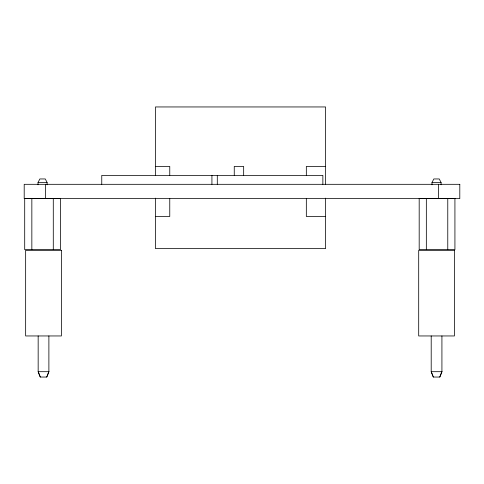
<?xml version="1.0" encoding="UTF-8"?>
<svg xmlns="http://www.w3.org/2000/svg" width="484" height="484" viewBox="0 0 484 484"><rect width="100%" height="100%" fill="white"/><g stroke="black" fill="none" stroke-linecap="round" stroke-linejoin="round"><path stroke-width="0.73" d="M46.736 377.048L48.884 371.688L48.884 335.956M439.781 377.048L441.922 371.688L441.922 335.956M38.03 184.785L38.03 182.528L39.845 178.953L45.29 178.953L47.105 182.528L47.105 184.785M432 184.785L432 182.528L433.815 178.953L439.26 178.953L441.075 182.528L441.075 184.785M155.479 166.448L169.763 166.448L169.763 175.383M325.569 166.448L306.33 166.448L306.33 175.383M38.03 182.528L47.105 182.528M432 182.528L441.075 182.528M155.479 216.475L169.763 216.475L169.763 198.525M325.569 216.475L306.33 216.475L306.33 198.525M433.343 377.048L431.202 371.688L431.202 335.956M40.305 377.048L38.163 371.688L38.163 335.956M447.773 198.398L447.773 249.671M438.54 184.313L438.54 198.609M426.337 198.398L426.337 249.671M325.569 184.579L325.569 106.952L155.479 106.952L155.479 175.535M325.569 198.144L325.569 248.637L155.479 248.637L155.479 198.144M322.864 184.313L322.864 175.383L101.761 175.383L101.761 184.313M243.664 175.383L243.664 166.448L234.256 166.448L234.256 175.383M217.298 175.383L217.298 184.313M211.925 175.383L211.925 184.313M53.288 198.398L53.288 249.671M45.46 184.313L45.46 198.609M31.847 198.398L31.847 249.671M48.884 371.688L46.791 377.048L40.251 377.048L38.163 371.688L48.884 371.688M441.922 371.688L439.829 377.048L433.295 377.048L431.202 371.688L441.922 371.688M459.8 184.313L24.2 184.313L24.2 198.609L459.8 198.609L459.8 184.313M60.433 198.398L24.702 198.398L24.702 249.671L60.433 249.671L60.433 198.398M454.924 198.398L419.186 198.398L419.186 249.671L454.924 249.671L454.924 198.398M61.389 250.319L25.652 250.319L25.652 335.956L61.389 335.956L61.389 250.319M454.428 250.319L418.696 250.319L418.696 335.956L454.428 335.956L454.428 250.319"/></g></svg>
